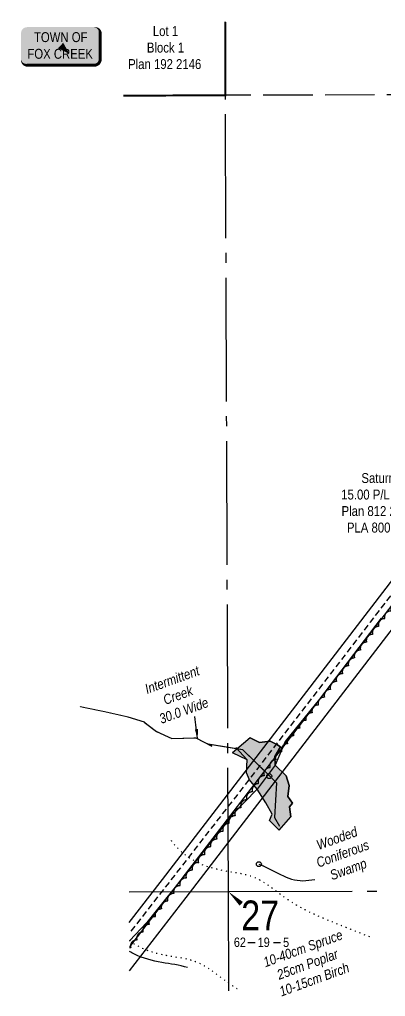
# Model space of a CAD drawing. Extents: x 515119 to 516954, y 6027094 to 6028081.
# Drawn here: x 515119 to 515489, y 6027094 to 6028080 of the extents above; entities that cross this region are included whole.
import ezdxf
from ezdxf.enums import TextEntityAlignment as Align

# ---------------------------------------------------------------- set-up
doc = ezdxf.new("R2010")
doc.units = 0
doc.header["$LTSCALE"] = 5
doc.header["$PDSIZE"] = 0.5
for name, pattern in [('0', [1, 1, 0]), ('BORDER2', [22.225, 6.35, -3.175, 6.35, -3.175, 0, -3.175]), ('foc-QUARTERLINE', [33, 25, -3, 2, -3]), ('foc-TIELINE', [1.875, 1.25, -0.625]), ('foc-TOPO', [1, 0.2, -0.8]), ('foc-UNSURVEYED', [12.5, 10, -2.5]), ('UG_PIPE', [1.875, 1.25, -0.625])]:
    doc.linetypes.add(name, pattern=pattern)
doc.layers.get('Defpoints').update_dxf_attribs({"color": 9})
for name, color, linetype in [('10', 1, 'Continuous'), ('9', 3, 'Continuous'), ('AS-PIPE-UG', 44, 'UG_PIPE'), ('C-RW', 13, 'Continuous'), ('F-RW', 190, 'Continuous'), ('F-WS-S', 190, 'Continuous'), ('L-SECLBL', 7, 'Continuous'), ('L-SECQ', 8, 'foc-QUARTERLINE'), ('L-TITLEDB', 4, 'Continuous'), ('L-TITLEDB-T', 4, 'Continuous'), ('L-USEC', 7, 'foc-UNSURVEYED'), ('T-BUSH', 110, '0'), ('T-BUSH-T', 110, 'Continuous'), ('T-VEGETATION-CHANGE', 104, 'foc-TOPO'), ('T-WATER', 160, 'Continuous'), ('T-WATER-H', 133, 'Continuous'), ('WATERCOURSE', 146, 'foc-TIELINE'), ('WETLAND', 143, 'Continuous'), ('WETLAND-T', 146, 'Continuous')]:
    doc.layers.add(name, color=color, linetype=linetype)
doc.layers.add('AS-COUNTY', color=7, linetype='BORDER2', lineweight=60, true_color=0xcc33ff)
doc.layers.add('pre_2020_watercourses_seg', color=7, linetype='Continuous', plot=False)
doc.styles.add('80', font='ARIALN.TTF', dxfattribs={"height": 10})
doc.styles.add('80CG', font='ARIALN.TTF', dxfattribs={"height": 10})
doc.styles.add('80L', font='ARIALN.TTF', dxfattribs={"height": 10})
doc.styles.add('foc-LtypeFont', font='ARIALN.TTF', dxfattribs={"height": 7.35})
doc.styles.add('SIMPLEX', font='ARIALN.TTF')
doc.linetypes.add('foc-TOPO-flowdirection-NOLINE', pattern='A,0,[">",foc-LtypeFont,S=0.3,R=0,X=0,Y=-0.945],-20,[">",foc-LtypeFont,S=0.3,R=0,X=0,Y=-0.945],0', length=20)
doc.dimstyles.new('Compass 5 000', dxfattribs={"dimscale": 5, "dimtxt": 9, "dimasz": 2, "dimexe": 0.2, "dimexo": 0.0625, "dimgap": 0.5, "dimtad": 0, "dimtih": 1, "dimtoh": 1, "dimzin": 0, "dimdsep": 46, "dimtxsty": '80CG', "dimcen": 0.1, "dimse1": 1, "dimse2": 1, "dimclrd": 256, "dimclrt": 256, "dimaunit": 1, "dimadec": 4, "dimazin": 0, "dimtfac": 0.06, "dimtofl": 0, "dimtmove": 0, "dimatfit": 1, "dimfxl": 0.2, "dimtolj": 1, "dimtzin": 0, "dimlwd": -1, "dimarcsym": 0})

# ---------------------------------------------------------------- blocks, each defined once
blk = doc.blocks.new('L-SECLBL')
at = {"layer": '9', "color": 7}
for p, q in [((-5.08, -27.83), (-12.29, -27.83)), ((20.7, -27.83), (13.5, -27.83))]:
    blk.add_line(p, q, dxfattribs=at)
at = {"layer": '10', "color": 2, "style": 'SIMPLEX'}
blk.add_attdef('SEC', text='', height=30, dxfattribs=at).set_placement((0, 0), align=Align.MIDDLE)
at = {"layer": '10', "color": 5, "style": '80L'}
blk.add_attdef('TWP', text='', height=9.5, dxfattribs=at).set_placement((-14.43, -27.37), align=Align.MIDDLE_RIGHT)
blk.add_attdef('RGE', text='', height=9.5, dxfattribs=at).set_placement((3.62, -27.37), align=Align.MIDDLE_CENTER)
blk.add_attdef('MER', text='', height=9.5, dxfattribs=at).set_placement((23.17, -27.37), align=Align.MIDDLE_LEFT)
blk = doc.blocks.new('*U410')
h = blk.add_hatch(color=255)
edge = h.paths.add_edge_path()
edge.add_line((-34, -20), (34, -20))
edge.add_arc((34, -14), 6, 270, 360)
edge.add_line((40, -14), (40, 12.5))
edge.add_arc((34, 12.5), 6, 0, 90)
edge.add_line((34, 18.5), (-34, 18.5))
edge.add_arc((-34, 12.5), 6, 90, 180)
edge.add_line((-40, 12.5), (-40, -14))
edge.add_arc((-34, -14), 6, 180, 270)
at = {"color": 1, "flags": 128}
blk.add_lwpolyline([(-34, -20, 3, 3, 0), (34, -20, 3, 3, 0.414214), (40, -14, 3, 3, 0), (40, 12.5, 3, 0, 0.414214), (34, 18.5, 0, 0, 0), (-34, 18.5, 0, 0, 0.414214), (-40, 12.5, 0, 0, 0), (-40, -14, 0, 3, 0.414214)], format="xyseb", close=True, dxfattribs=at)
for points in [[(-15.13, -10.58, 0, 7.5, 0), (0, 0, 0, 0, 0)], [(9.04, -8.61, 0, 7.5, 0), (0, 0, 0, 0, 0)]]:
    blk.add_lwpolyline(points, format="xyseb", dxfattribs=at)
at = {"color": 1, "style": '80'}
blk.add_attdef('ENTER_TEXT_001', (-26.85, -4.92), '', height=10, dxfattribs=at)
blk = doc.blocks.new('*D678')
at = {"layer": 'Defpoints', "color": 0, "transparency": 16777216}
for p in [(515545.33, 6027578.88), (515546.14, 6027579.93), (515557.22, 6027569.75)]:
    blk.add_point(p, dxfattribs=at)
at = {"layer": 'F-WS-S', "transparency": 16777216}
for p, q in [((515530.27, 6027592.11), (515520.27, 6027592.11)), ((515538.21, 6027586.02), (515530.27, 6027592.11)), ((515565.96, 6027564.71), (515573.89, 6027558.62))]:
    blk.add_line(p, q, dxfattribs=at)
for points in [[(515539.22, 6027587.34), (515537.19, 6027584.7), (515546.14, 6027579.93)], [(515566.97, 6027566.03), (515564.94, 6027563.38), (515558.03, 6027570.8)]]:
    blk.add_solid(points, dxfattribs=at)
at = {"layer": 'F-WS-S', "transparency": 16777216, "insert": (515481.19, 6027592.11), "char_height": 10, "attachment_point": 5, "style": '80CG'}
blk.add_mtext('\\A1;Saturn\\P15.00 P/L R/W\\PPlan 812 2880\\PPLA 800648', dxfattribs=at)

msp = doc.modelspace()

# ---------------------------------------------------------------- hatches: boundary and pattern name
at = {"layer": 'T-WATER-H'}
h = msp.add_hatch(color=256, dxfattribs=at)
h.dxf.hatch_style = 1
h.paths.add_polyline_path([(515351.995, 6027354.676), (515361.344, 6027350.203), (515372.277, 6027351.564), (515378.969, 6027348.052), (515382.501, 6027345.707), (515376.811, 6027336.008), (515377.223, 6027327.393), (515388.26, 6027316.482), (515391.283, 6027306.692), (515389.936, 6027295.658), (515394.792, 6027288.867), (515391.562, 6027285.176), (515393.089, 6027275.046), (515381.349, 6027261.756), (515371.439, 6027271.224), (515374.129, 6027277.795), (515367.958, 6027289.116), (515358.945, 6027303.011), (515351.369, 6027312.561), (515348.246, 6027319.345), (515348.934, 6027332.705), (515334.301, 6027339.594)])

# ---------------------------------------------------------------- linework, layer by layer
at = {"layer": 'AS-COUNTY', "const_width": 1.999, "flags": 128}
msp.add_lwpolyline([(515326.801, 6028077.782), (515327.049, 6028003.648), (515224.064, 6028003.334)], dxfattribs=at)
at = {"layer": 'AS-PIPE-UG', "flags": 128}
msp.add_lwpolyline([(515607.843, 6027646.919), (515571.513, 6027599.497), (515525.207, 6027539.722), (515473.199, 6027471.705), (515338.377, 6027296.652), (515242.254, 6027173.187), (515229.994, 6027157.591)], dxfattribs=at)
at = {"layer": 'C-RW', "flags": 128}
for points in [[(515886.693, 6028080.086), (515827.427, 6027921.579), (515275.308, 6027202.675), (515230.091, 6027143.802)], [(515230.262, 6027119.412), (515287.198, 6027193.543), (515840.684, 6027914.227), (515910.101, 6028080.183)]]:
    msp.add_lwpolyline(points, dxfattribs=at)
at = {"layer": 'Defpoints'}
for points in [[(515484.395, 6027475.715, 832.884), (515421.831, 6027393.955, 828.557), (515387.384, 6027350.969, 826.657), (515377.223, 6027327.393, 828.929), (515358.945, 6027303.011, 827.02), (515333.879, 6027277.118, 827.403), (515292.286, 6027224.261, 828.769), (515247.652, 6027168.223, 829.871), (515230.048, 6027149.941, 829.742)], [(515393.089, 6027275.046, 826.81), (515391.562, 6027285.176, 826.516), (515394.792, 6027288.867, 826.591), (515389.936, 6027295.658, 826.724), (515391.283, 6027306.692, 826.501), (515388.26, 6027316.482, 826.584), (515377.223, 6027327.393, 828.929), (515376.811, 6027336.008, 826.578), (515382.501, 6027345.707, 826.985), (515378.969, 6027348.052, 826.535), (515372.277, 6027351.564, 826.495), (515361.344, 6027350.203, 826.433), (515351.995, 6027354.676, 826.725)], [(515381.349, 6027261.756, 826.805), (515371.439, 6027271.224, 827.255), (515374.129, 6027277.795, 827.314), (515367.958, 6027289.116, 829.198), (515358.945, 6027303.011, 827.02), (515351.369, 6027312.561, 827.042), (515348.246, 6027319.345, 826.616), (515348.934, 6027332.705, 826.349), (515337.557, 6027344.935, 826.266)]]:
    msp.add_polyline3d(points, dxfattribs=at)
msp.add_circle((515371.208, 6027316.195), 2.504, dxfattribs=at)
at = {"layer": 'F-RW'}
for points in [[(515229.92, 6027168.192), (515263.418, 6027211.807), (515814.17, 6027928.931), (515870.662, 6028080.02)], [(515886.693, 6028080.086), (515827.427, 6027921.579), (515275.308, 6027202.675), (515230.091, 6027143.802)]]:
    msp.add_lwpolyline(points, dxfattribs=at)
at = {"layer": 'L-SECLBL', "flags": 128}
msp.add_lwpolyline([(515329.985, 6027199.515, 0, 4.997, 0), (515342.976, 6027187.247, 0.999, 0.999, 0)], format="xyseb", dxfattribs=at)
at = {"layer": 'L-SECQ'}
for p, q in [((515329.985, 6027199.515), (515327.049, 6028003.648)), ((515329.985, 6027199.515), (516131.059, 6027202.008)), ((515229.703, 6027199.202), (515329.985, 6027199.515)), ((515330.35, 6027099.505), (515329.985, 6027199.515))]:
    msp.add_line(p, q, dxfattribs=at)
at = {"layer": 'L-SECQ', "flags": 128}
msp.add_lwpolyline([(515327.049, 6028003.648), (515326.801, 6028077.782)], dxfattribs=at)
at = {"layer": 'L-TITLEDB', "flags": 128}
msp.add_lwpolyline([(515326.607, 6028077.781), (515326.866, 6028003.666), (515224.064, 6028003.391)], dxfattribs=at)
at = {"layer": 'L-USEC'}
for p in [(515224.064, 6028003.33), (515727.639, 6028004.92)]:
    msp.add_line(p, (515327.049, 6028003.648), dxfattribs=at)
at = {"layer": 'pre_2020_watercourses_seg', "color": 181}
msp.add_lwpolyline([(515228.464, 6027375.909), (515244.814, 6027370.932), (515245.075, 6027370.733), (515257.33, 6027361.361), (515272.791, 6027353.999), (515297.087, 6027354.735), (515313.114, 6027346.253), (515308.844, 6027348.747), (515344.239, 6027342.948), (515355.607, 6027331.799), (515368.685, 6027319.047), (515378.606, 6027309.372), (515376.6, 6027274.486), (515381.753, 6027265.651)], dxfattribs=at)
at = {"layer": 'T-BUSH', "flags": 128}
msp.add_lwpolyline([(515846.257, 6027653.982, 0.5205671), (515851.123, 6027662.456, 0.5205671), (515846.519, 6027671.328, 0.5205671), (515839.29, 6027678.229, 0.5205671), (515833.063, 6027685.639, 0.5205671), (515831.774, 6027695.55, 0.5205671), (515832.022, 6027705.45, 0.5205671), (515833.337, 6027715.349, 0.5205671), (515833.118, 6027725.341, 0.5205671), (515832.543, 6027735.246, 0.5205671), (515828.087, 6027744.192, 0.5205671), (515821.554, 6027751.716, 0.5205671), (515818.161, 6027759.361, 0.5205671), (515823.684, 6027767.691, 0.5205671), (515829.207, 6027776.022, 0.5205671), (515834.589, 6027784.441, 0.5205671), (515839.946, 6027792.832, 0.5205671), (515847.698, 6027799.14, 0.5205671), (515846.395, 6027805.431, 0.5205671), (515841.052, 6027813.878, 0.5205671), (515842.601, 6027822.996, 0.5205671), (515848.892, 6027830.64, 0.5205671), (515846.649, 6027837.579, 0.5205671), (515843.28, 6027846.658, 0.5205671), (515845.154, 6027856.182, 0.5205671), (515851.225, 6027863.624, 0.5205671), (515854.765, 6027872.479, 0.5205671), (515852.769, 6027882.272, 0.5205671), (515850.773, 6027892.066, 0.5205671), (515848.778, 6027901.859, 0.5205671), (515846.886, 6027911.671, 0.5205671), (515845.483, 6027921.567, 0.5205671), (515844.08, 6027931.462, 0.5205671), (515840.201, 6027939.699, 0.5205671), (515834.82, 6027935.067, 0.5205671), (515830.974, 6027925.842, 0.5205671), (515826.156, 6027917.17, 0.5205671), (515820.191, 6027909.15, 0.5205671), (515814.226, 6027901.131, 0.5205671), (515808.26, 6027893.112, 0.5205671), (515802.295, 6027885.092, 0.5205671), (515796.33, 6027877.073, 0.5205671), (515790.364, 6027869.054, 0.5205671), (515784.399, 6027861.034, 0.5205671), (515778.434, 6027853.015, 0.5205671), (515772.468, 6027844.996, 0.5205671), (515766.503, 6027836.976, 0.5205671), (515760.538, 6027828.957, 0.5205671), (515754.573, 6027820.938, 0.5205671), (515748.607, 6027812.918, 0.5205671), (515742.642, 6027804.899, 0.5205671), (515736.677, 6027796.88, 0.5205671), (515730.711, 6027788.86, 0.5205671), (515724.746, 6027780.841, 0.5205671), (515718.781, 6027772.822, 0.5205671), (515712.816, 6027764.802, 0.5205671), (515706.85, 6027756.783, 0.5205671), (515700.885, 6027748.763, 0.5205671), (515694.92, 6027740.744, 0.5205671), (515688.522, 6027733.069, 0.5205671), (515682.054, 6027725.449, 0.5205671), (515675.954, 6027717.536, 0.5205671), (515669.974, 6027709.528, 0.5205671), (515663.995, 6027701.519, 0.5205671), (515658.015, 6027693.51, 0.5205671), (515652.035, 6027685.502, 0.5205671), (515646.056, 6027677.493, 0.5205671), (515640.076, 6027669.484, 0.5205671), (515634.097, 6027661.475, 0.5205671), (515628.117, 6027653.467, 0.5205671), (515622.138, 6027645.458, 0.5205671), (515622.162, 6027636.438, 0.5205671), (515620.31, 6027627.14, 0.5205671), (515615.933, 6027620.097, 0.5205671), (515608.923, 6027621.405, 0.5205671), (515602.549, 6027613.707, 0.5205671), (515596.175, 6027606.009, 0.5205671), (515589.8, 6027598.31, 0.5205671), (515583.426, 6027590.612, 0.5205671), (515577.052, 6027582.914, 0.5205671), (515570.677, 6027575.216, 0.5205671), (515564.303, 6027567.518, 0.5205671), (515557.929, 6027559.819, 0.5205671), (515551.554, 6027552.121, 0.5205671), (515545.18, 6027544.423, 0.5205671), (515538.806, 6027536.725, 0.5205671), (515532.431, 6027529.027, 0.5205671), (515526.057, 6027521.328, 0.5205671), (515519.683, 6027513.63, 0.5205671), (515513.308, 6027505.932, 0.5205671), (515506.934, 6027498.234, 0.5205671), (515500.56, 6027490.535, 0.5205671), (515494.185, 6027482.837, 0.5205671), (515487.811, 6027475.139, 0.5205671), (515481.687, 6027467.242, 0.5205671), (515475.613, 6027459.304, 0.5205671), (515469.539, 6027451.367, 0.5205671), (515463.465, 6027443.429, 0.5205671), (515457.391, 6027435.492, 0.5205671), (515451.317, 6027427.554, 0.5205671), (515445.244, 6027419.617, 0.5205671), (515439.17, 6027411.68, 0.5205671), (515433.096, 6027403.742, 0.5205671), (515427.022, 6027395.805, 0.5205671), (515420.854, 6027387.941, 0.5205671), (515414.604, 6027380.142, 0.5205671), (515408.354, 6027372.342, 0.5205671), (515402.104, 6027364.543, 0.5205671), (515395.854, 6027356.743, 0.5205671), (515389.614, 6027348.936, 0.5205671), (515383.75, 6027340.842, 0.5205671), (515377.886, 6027332.749, 0.5205671), (515372.022, 6027324.655, 0.5205671), (515366.158, 6027316.561, 0.5205671), (515360.294, 6027308.467, 0.5205671), (515354.43, 6027300.373, 0.5205671), (515348.566, 6027292.28, 0.5205671), (515342.702, 6027284.186, 0.5205671), (515336.838, 6027276.092, 0.5205671), (515330.688, 6027268.215, 0.5205671), (515324.508, 6027260.36, 0.5205671), (515318.327, 6027252.505, 0.5205671), (515312.146, 6027244.651, 0.5205671), (515305.966, 6027236.796, 0.5205671), (515299.785, 6027228.942, 0.5205671), (515293.596, 6027221.094, 0.5205671), (515287.369, 6027213.276, 0.5205671), (515281.143, 6027205.458, 0.5205671), (515274.916, 6027197.64, 0.5205671), (515268.689, 6027189.822, 0.5205671), (515262.462, 6027182.004, 0.5205671), (515256.235, 6027174.186, 0.5205671), (515250.008, 6027166.368, 0.5205671), (515243.813, 6027158.525, 0.5205671), (515237.617, 6027150.682, 0.5205671), (515231.422, 6027142.839, 0.0544731), (515230.098, 6027142.771, 0.0544731)], format="xyb", dxfattribs=at)
at = {"layer": 'T-VEGETATION-CHANGE'}
for points, knots in [([(515272.099, 6027251.288), (515272.797, 6027250.326), (515279.926, 6027240.969), (515297.693, 6027227.41), (515326.408, 6027219.818), (515360.263, 6027216.625), (515391.622, 6027186.896), (515432.966, 6027169.601), (515461.412, 6027158.516), (515473.393, 6027153.847)], [21.4931067, 21.4931067, 21.4931067, 21.4931067, 25.0701065, 56.8588341, 85.6728864, 113.856946, 156.3248767, 209.388115, 247.9989149, 247.9989149, 247.9989149, 247.9989149]), ([(515230.047, 6027150.017), (515233.65, 6027147.425), (515245.872, 6027140.179), (515268.564, 6027134.179), (515302.419, 6027130.986), (515323.355, 6027111.138), (515338.843, 6027101.515), (515342.306, 6027099.534)], [43.670606, 43.670606, 43.670606, 43.670606, 56.8288826, 85.6277565, 113.7969696, 156.2425294, 168.1777496, 168.1777496, 168.1777496, 168.1777496])]:
    msp.add_open_spline(points, degree=3, knots=knots, dxfattribs=at)
at = {"layer": 'T-WATER', "flags": 128}
for points in [[(515351.995, 6027354.676), (515361.344, 6027350.203), (515372.277, 6027351.564), (515378.969, 6027348.052), (515382.501, 6027345.707), (515376.811, 6027336.008), (515377.223, 6027327.393), (515388.26, 6027316.482), (515391.283, 6027306.692), (515389.936, 6027295.658), (515394.792, 6027288.867), (515391.562, 6027285.176), (515393.089, 6027275.046)], [(515381.349, 6027261.756), (515371.439, 6027271.224), (515374.129, 6027277.795), (515367.958, 6027289.116), (515358.945, 6027303.011), (515351.369, 6027312.561), (515348.246, 6027319.345), (515348.934, 6027332.705), (515334.301, 6027339.594)]]:
    msp.add_lwpolyline(points, dxfattribs=at)
at = {"layer": 'T-WATER-H'}
for p, q in [((515351.995, 6027354.676), (515334.301, 6027339.594)), ((515381.349, 6027261.756), (515393.089, 6027275.046))]:
    msp.add_line(p, q, dxfattribs=at)
at = {"layer": 'WATERCOURSE', "linetype": 'foc-TOPO-flowdirection-NOLINE', "const_width": 0.999, "flags": 128}
msp.add_lwpolyline([(515381.753, 6027265.651), (515376.6, 6027274.486), (515378.606, 6027309.372), (515368.685, 6027319.047), (515355.607, 6027331.799), (515344.239, 6027342.948), (515308.844, 6027348.747), (515297.087, 6027354.735), (515272.791, 6027353.999), (515257.33, 6027361.361), (515245.075, 6027370.733), (515244.814, 6027370.932), (515227.881, 6027376.086), (515205.057, 6027381.24), (515180.026, 6027386.393)], dxfattribs=at)
at = {"layer": 'WATERCOURSE', "const_width": 0.999, "flags": 128}
msp.add_lwpolyline([(515228.464, 6027375.909), (515244.814, 6027370.932), (515245.075, 6027370.733), (515257.33, 6027361.361), (515272.791, 6027353.999), (515297.087, 6027354.735), (515308.844, 6027348.747), (515344.239, 6027342.948), (515355.607, 6027331.799), (515368.685, 6027319.047), (515378.606, 6027309.372), (515376.6, 6027274.486), (515381.753, 6027265.651)], dxfattribs=at)
at = {"layer": 'WETLAND', "transparency": 33554534}
msp.add_open_spline([(515288.732, 6027122.775), (515280.538, 6027125.562), (515261.756, 6027127.426), (515242.036, 6027132.64), (515231.787, 6027138.065), (515230.125, 6027139.027)], degree=3, knots=[0, 0, 0, 0, 26.4497382, 55.2637906, 60.9733795, 60.9733795, 60.9733795, 60.9733795], dxfattribs=at)

# ---------------------------------------------------------------- block references
at = {"color": 2}
ref = msp.add_blockref('*U410', (515160.592, 6028054.014), dxfattribs=dict(at, xscale=0.999471000000034, yscale=0.999471000000034, zscale=0.999471000000034))
ref.add_attrib('ENTER_TEXT_001', 'TOWN OF', (515133.669, 6028057.431), dxfattribs={"color": 1, "height": 9.9947, "style": '80'})
ref.add_attrib('ENTER_TEXT_002', 'FOX CREEK', (515127.038, 6028040.595), dxfattribs={"color": 1, "height": 9.9947, "style": '80'})
at = {"layer": 'L-SECLBL'}
msp.add_blockref('L-SECLBL', (515362.062, 6027175.751), dxfattribs=at).add_auto_attribs({'SEC': '27', 'TWP': '62', 'RGE': '19', 'MER': '5'})

# ---------------------------------------------------------------- texts
at = {"layer": 'L-TITLEDB-T', "insert": (515228.283, 6028073.515), "char_height": 9.99478, "attachment_point": 1, "style": '80L'}
msp.add_mtext_dynamic_manual_height_columns('\\pi25.439;Lot 1\\P\\pi19.412;Block 1\\P\\pi0.48972;Plan 192 2146', width=73.41094, gutter_width=50, heights=[0], dxfattribs=at)
at = {"layer": 'T-BUSH-T', "insert": (515363.217, 6027132.213), "char_height": 9.99474, "attachment_point": 1, "rotation": 20, "style": '80L'}
msp.add_mtext_dynamic_manual_height_columns('\\pi0.92087;{\\fArial Narrow|b0|i1|c0|p34;10-40cm Spruce\\P\\pi9.6339;25cm Poplar\\P\\pi6.0171;10-15cm Birch}', width=83.86545, gutter_width=50, heights=[0], dxfattribs=at)
at = {"layer": 'WETLAND-T', "char_height": 9.99473, "attachment_point": 1, "rotation": 20, "style": '80L'}
for s, width, insert in [('\\pi14.427;{\\fArial Narrow|b0|i1|c0|p34;Intermittent \\P\\pi27.96;Creek\\P\\pi17.693;30.0 Wide}', 86.02769, (515230.989, 6027403.508)), ('\\pi6.8482;{\\fArial Narrow|b0|i1|c0|p34;Wooded \\P\\pi0.58273;Coniferous \\P\\pi9.1764;Swamp}', 55.46835, (515411.339, 6027248.54))]:
    msp.add_mtext_dynamic_manual_height_columns(s, width=width, gutter_width=50, heights=[0], dxfattribs=dict(at, insert=insert))

# ---------------------------------------------------------------- dimensions: what is measured, and where the dimension line sits
at = {"layer": 'F-WS-S'}
dim = msp.add_aligned_dim(p1=(515557.22, 6027569.747), p2=(515545.33, 6027578.879), distance=-1.324, text='Saturn\\P15.00 P/L R/W\\PPlan 812 2880\\PPLA 800648', dimstyle='Compass 5 000', dxfattribs=at)
dim.commit()
dim.dimension.update_dxf_attribs({"geometry": '*D678', "text_midpoint": (515481.188, 6027592.111)})

# ---------------------------------------------------------------- leaders
at = {"layer": 'WETLAND-T', "path_type": 1}
for points, override in [([(515299.001, 6027353.746), (515296.058, 6027376.294)], {"dimgap": 0.5, "dimtad": 0}), ([(515360.786, 6027227.276), (515405.284, 6027210.536), (515417.332, 6027211.898)], {"dimasz": 1, "dimgap": 0.5, "dimtad": 0, "dimldrblk": 'DotBlank'})]:
    msp.add_leader(points, dimstyle='Compass 5 000', override=override, dxfattribs=at)

doc.saveas('drawing.dxf')
